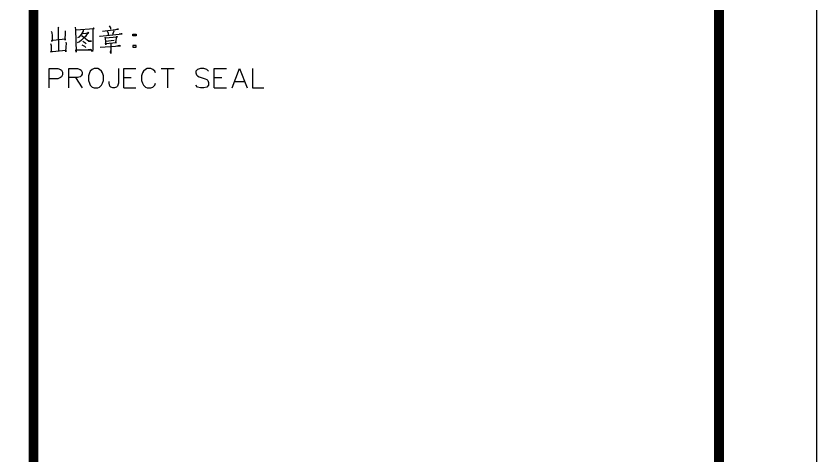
# Model space of a CAD drawing. Extents: x 1417642 to 3570900, y 124798 to 1191112.
# Drawn here: x 1606076 to 1618342, y 486330 to 493069 of the extents above; entities that cross this region are included whole.
import ezdxf

# ---------------------------------------------------------------- set-up
doc = ezdxf.new("R2010")
doc.units = 0
doc.header["$LTSCALE"] = 1000
doc.header["$MEASUREMENT"] = 0
doc.layers.add('PUB_TITLE', color=4, linetype='CONTINUOUS')
doc.layers.add('图戳', color=211, linetype='CONTINUOUS')

msp = doc.modelspace()

# ---------------------------------------------------------------- linework, layer by layer
at = {"layer": 'PUB_TITLE'}
msp.add_lwpolyline([(1417642.3, 380098.4), (1618342.3, 380098.4), (1618342.3, 506248.4), (1417642.3, 506248.4)], close=True, dxfattribs=at)
at = {"layer": 'PUB_TITLE', "const_width": 150}
msp.add_lwpolyline([(1421392.3, 381598.4), (1616842.3, 381598.4), (1616842.3, 504748.4), (1421392.3, 504748.4)], close=True, dxfattribs=at)
at = {"layer": '图戳'}
msp.add_line((1616842.3, 381598.4), (1616842.3, 504748.4), dxfattribs=at)
at = {"layer": '图戳', "const_width": 150}
msp.add_lwpolyline([(1606342.3, 504748.4), (1606342.3, 381598.4)], dxfattribs=at)
at = {"layer": '图戳'}
for points in [[(1606714.6, 492899.7), (1606728.3, 492882.6), (1606721.4, 492886), (1606724.8, 492534.3)], [(1606980.9, 492899.7), (1606987.7, 492858.7), (1606994.6, 492513.9), (1606991.2, 492551.4), (1607230.2, 492551.4), (1607213.1, 492554.8), (1607179, 492551.4)], [(1606991.2, 492858.7), (1607271.1, 492879.2), (1607260.9, 492886), (1607254.1, 492858.7), (1607250.7, 492558.2), (1607247.2, 492524.1), (1607226.8, 492551.4)], [(1607503.3, 492916.7), (1607520.4, 492889.4), (1607523.8, 492886), (1607523.8, 492865.5)], [(1606615.6, 492834.8), (1606622.4, 492814.3), (1606629.2, 492766.5), (1606629.2, 492722.1), (1606625.8, 492677.7), (1606622.4, 492694.8), (1606646.3, 492698.2), (1606830.7, 492718.7), (1606830.7, 492698.2), (1606834.1, 492814.3), (1606834.1, 492841.6)], [(1607086.8, 492804.1), (1607100.4, 492800.7), (1607192.6, 492810.9), (1607182.4, 492821.1), (1607138, 492756.3), (1607103.8, 492725.5), (1607076.5, 492698.2), (1607045.8, 492674.3), (1607011.6, 492657.3)], [(1607103.8, 492855.3), (1607103.8, 492838.2), (1607073.1, 492787), (1607035.5, 492746), (1607018.5, 492732.4)], [(1607079.9, 492766.5), (1607090.2, 492766.5), (1607192.6, 492681.2), (1607230.2, 492681.2), (1607192.6, 492688), (1607175.5, 492694.8)], [(1607356.5, 492759.7), (1607363.3, 492759.7), (1607701.4, 492793.8), (1607687.7, 492797.2), (1607657, 492790.4)], [(1607400.9, 492838.2), (1607643.3, 492865.5), (1607629.6, 492865.5), (1607598.9, 492858.7)], [(1607435, 492746), (1607441.9, 492725.5), (1607452.1, 492626.5), (1607445.3, 492647), (1607616, 492664.1), (1607605.7, 492660.7), (1607619.4, 492759.7), (1607622.8, 492746), (1607441.9, 492729)], [(1607472.6, 492841.6), (1607486.2, 492804.1), (1607486.2, 492776.8)], [(1607568.2, 492848.5), (1607571.6, 492834.8), (1607551.1, 492783.6)], [(1607916.5, 492790.4), (1607916.5, 492766.5), (1607865.2, 492766.5), (1607865.2, 492790.4), (1607916.5, 492790.4), (1607916.5, 492790.4)], [(1606605.3, 492647), (1606612.2, 492619.7), (1606612.2, 492568.5), (1606615.6, 492513.9), (1606605.3, 492524.1), (1606632.7, 492524.1), (1606837.5, 492544.6), (1606840.9, 492520.7), (1606844.3, 492599.2), (1606847.8, 492647), (1606844.3, 492667.5)], [(1607083.4, 492626.5), (1607124.3, 492606), (1607144.8, 492589)], [(1607097, 492684.6), (1607131.2, 492660.7), (1607148.2, 492643.6)], [(1607448.7, 492684.6), (1607578.4, 492698.2)], [(1607527.2, 492647), (1607527.2, 492493.4), (1607523.8, 492517.3), (1607527.2, 492541.2)], [(1607366.7, 492592.4), (1607677.5, 492612.9), (1607660.4, 492616.3), (1607619.4, 492606)], [(1607865.2, 492616.3), (1607865.2, 492592.4), (1607916.5, 492592.4), (1607916.5, 492616.3), (1607865.2, 492616.3), (1607865.2, 492616.3)], [(1606584.9, 491967.6), (1606584.9, 492264.6), (1606714.6, 492264.6), (1606759, 492250.9), (1606772.6, 492237.3), (1606786.3, 492210), (1606786.3, 492165.6), (1606772.6, 492138.3), (1606759, 492124.6), (1606714.6, 492107.5), (1606584.9, 492107.5)], [(1606885.3, 491967.6), (1606885.3, 492264.6), (1607015.1, 492264.6), (1607056, 492250.9), (1607073.1, 492237.3), (1607086.8, 492210), (1607086.8, 492179.2), (1607073.1, 492151.9), (1607056, 492138.3), (1607015.1, 492124.6), (1606885.3, 492124.6)], [(1607271.1, 492264.6), (1607243.8, 492250.9), (1607213.1, 492223.6), (1607199.4, 492196.3), (1607185.8, 492151.9), (1607185.8, 492080.2), (1607199.4, 492039.3), (1607213.1, 492008.5), (1607243.8, 491981.2), (1607271.1, 491967.6), (1607329.2, 491967.6), (1607356.5, 491981.2), (1607387.2, 492008.5), (1607400.9, 492039.3), (1607414.5, 492080.2), (1607414.5, 492151.9), (1607400.9, 492196.3), (1607387.2, 492223.6), (1607356.5, 492250.9), (1607329.2, 492264.6), (1607271.1, 492264.6), (1607271.1, 492264.6)], [(1607643.3, 492264.6), (1607643.3, 492039.3), (1607629.6, 491994.9), (1607612.6, 491981.2), (1607585.3, 491967.6), (1607557.9, 491967.6), (1607527.2, 491981.2), (1607513.6, 491994.9), (1607499.9, 492039.3), (1607499.9, 492066.6)], [(1607728.7, 491967.6), (1607728.7, 492264.6), (1607913, 492264.6)], [(1608213.5, 492196.3), (1608199.8, 492223.6), (1608169.1, 492250.9), (1608141.8, 492264.6), (1608083.8, 492264.6), (1608056.4, 492250.9), (1608029.1, 492223.6), (1608012.1, 492196.3), (1607998.4, 492151.9), (1607998.4, 492080.2), (1608012.1, 492039.3), (1608029.1, 492008.5), (1608056.4, 491981.2), (1608083.8, 491967.6), (1608141.8, 491967.6), (1608169.1, 491981.2), (1608199.8, 492008.5), (1608213.5, 492039.3)], [(1608298.9, 492264.6), (1608500.3, 492264.6)], [(1608397.9, 492264.6), (1608397.9, 491967.6)], [(1609026.1, 492223.6), (1608998.8, 492250.9), (1608954.4, 492264.6), (1608899.8, 492264.6), (1608855.4, 492250.9), (1608828.1, 492223.6), (1608828.1, 492196.3), (1608841.8, 492165.6), (1608855.4, 492151.9), (1608882.7, 492138.3), (1608971.5, 492107.5), (1608998.8, 492093.9), (1609012.5, 492080.2), (1609026.1, 492052.9), (1609026.1, 492008.5), (1608998.8, 491981.2), (1608954.4, 491967.6), (1608899.8, 491967.6), (1608855.4, 491981.2), (1608828.1, 492008.5)], [(1609111.5, 491967.6), (1609111.5, 492264.6), (1609299.3, 492264.6)], [(1609384.6, 491967.6), (1609497.3, 492264.6), (1609613.4, 491967.6)], [(1609698.8, 492264.6), (1609698.8, 491967.6), (1609869.5, 491967.6)], [(1606987.7, 492124.6), (1607086.8, 491967.6)], [(1607728.7, 492124.6), (1607841.3, 492124.6)], [(1609111.5, 492124.6), (1609227.6, 492124.6)], [(1609425.6, 492066.6), (1609569, 492066.6)], [(1607728.7, 491967.6), (1607913, 491967.6)], [(1609111.5, 491967.6), (1609299.3, 491967.6)]]:
    msp.add_lwpolyline(points, dxfattribs=at)

doc.saveas('drawing.dxf')
